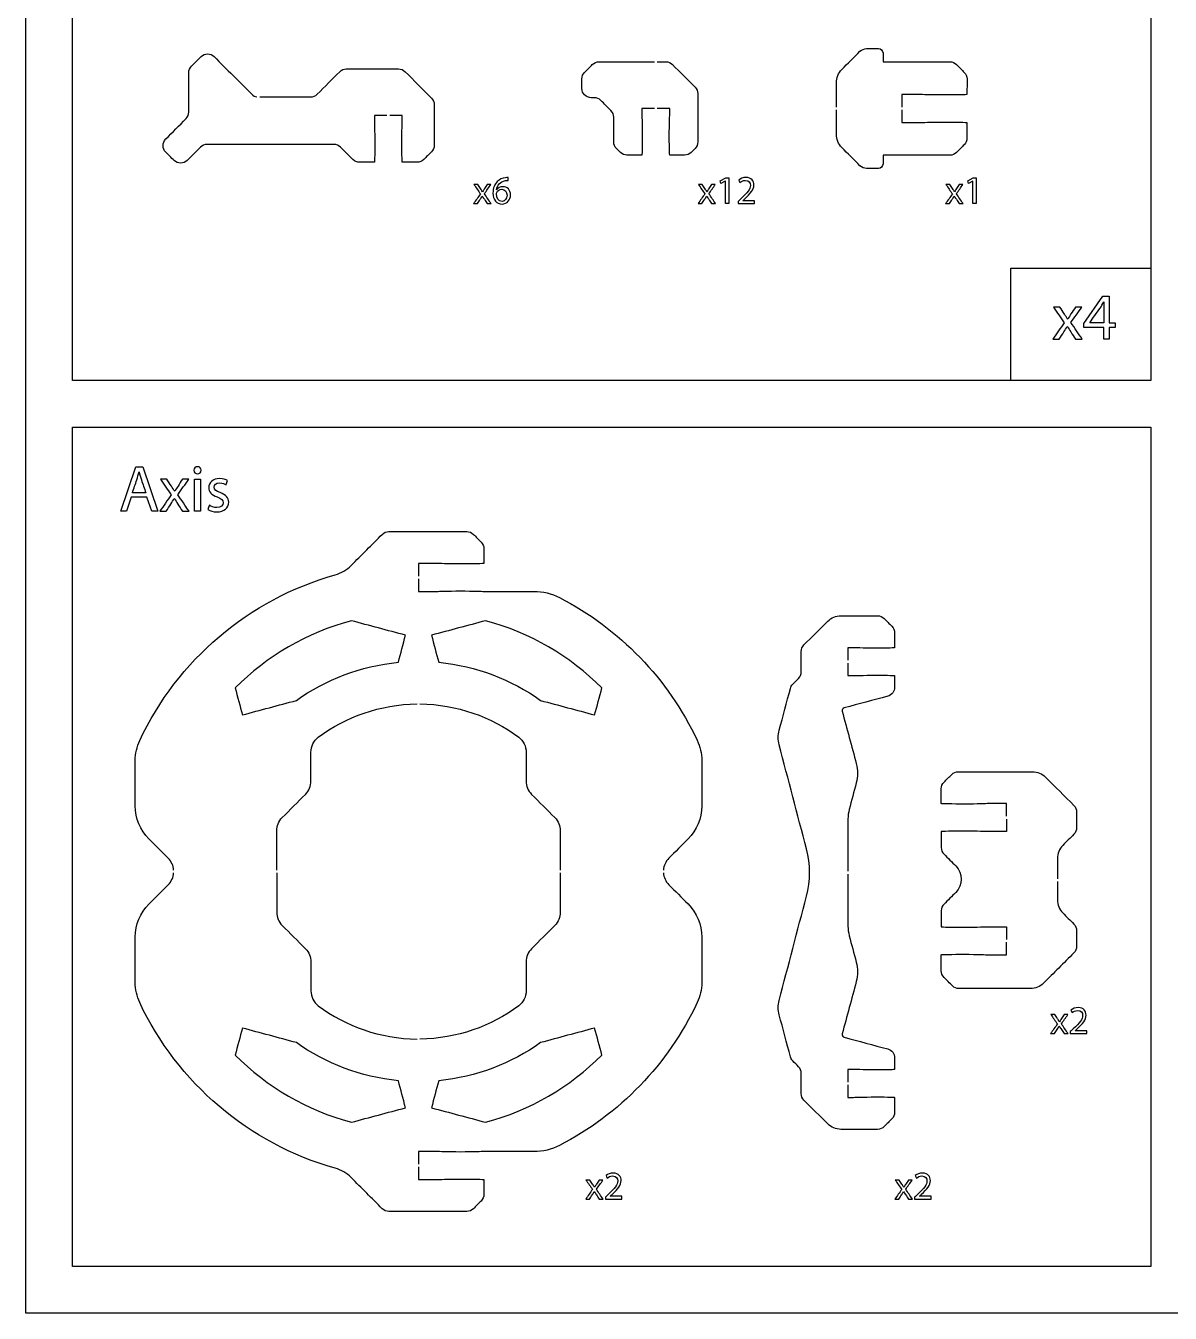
# Model space of a CAD drawing. Extents: x 0 to 395, y 205 to 450.
# Drawn here: x 0 to 122.6, y 205 to 342.9 of the extents above; entities that cross this region are included whole.
import ezdxf

# ---------------------------------------------------------------- set-up
doc = ezdxf.new("R2010")
doc.units = 0
doc.header["$MEASUREMENT"] = 0
doc.layers.add('DEFAULT', color=18, linetype='CONTINUOUS')

msp = doc.modelspace()

# ---------------------------------------------------------------- linework, layer by layer
at = {"layer": 'DEFAULT', "color": 18}
for points in [[(395, 205), (0, 205), (0, 450), (395, 450)], [(120.56, 304.92), (5, 304.92), (5, 445), (120.56, 445)], [(74.97, 326.26), (74.96, 326.26), (74.48, 326), (74.41, 326.29), (75.01, 326.61), (75.33, 326.61), (75.33, 323.86), (74.97, 323.86)], [(101.49, 326.26), (101.48, 326.26), (101.01, 326), (100.93, 326.29), (101.53, 326.61), (101.85, 326.61), (101.85, 323.86), (101.49, 323.86)], [(120.56, 304.92), (105.54, 304.92), (105.54, 316.96), (120.56, 316.96)], [(115.51, 309.35), (115.51, 310.6), (113.38, 310.6), (113.38, 311.01), (115.43, 313.94), (116.1, 313.94), (116.1, 311.09), (116.74, 311.09), (116.74, 310.6), (116.1, 310.6), (116.1, 309.35)], [(120.56, 210), (5, 210), (5, 299.92), (120.56, 299.92)], [(11.31, 292.41), (10.81, 290.91), (10.18, 290.91), (11.79, 295.67), (12.53, 295.67), (14.16, 290.91), (13.5, 290.91), (12.99, 292.41)], [(18.1, 294.33), (18.72, 294.33), (18.72, 290.91), (18.1, 290.91)]]:
    msp.add_lwpolyline(points, close=True, dxfattribs=at)
at = {"layer": 'DEFAULT', "color": 1}
for points, knots in [([(38.7, 333.29), (38.25, 333.29), (37.8, 333.29), (37.36, 333.29), (37.36, 333.12), (37.36, 332.95), (37.36, 332.79), (37.36, 332.66), (37.4, 331.67), (37.4, 330.28), (37.4, 328.9), (37.38, 328.28), (37.36, 328.28), (36.83, 328.28), (36.3, 328.28), (35.77, 328.28), (35.5, 328.28), (35.25, 328.39), (35.06, 328.57), (34.62, 329.02), (34.18, 329.46), (33.73, 329.9), (33.55, 330.09), (33.29, 330.2), (33.02, 330.2), (28.49, 330.2), (23.96, 330.2), (19.42, 330.2), (19.16, 330.2), (18.9, 330.09), (18.72, 329.9), (18.25, 329.43), (17.77, 328.96), (17.3, 328.49), (16.91, 328.1), (16.28, 328.1), (15.89, 328.49), (15.6, 328.78), (15.3, 329.07), (15.01, 329.37), (14.62, 329.76), (14.62, 330.39), (15.01, 330.78), (15.73, 331.51), (16.46, 332.23), (17.18, 332.96), (17.37, 333.14), (17.47, 333.4), (17.47, 333.66), (17.47, 335.07), (17.47, 336.47), (17.47, 337.87), (17.47, 338.14), (17.58, 338.4), (17.77, 338.58), (18.1, 338.92), (18.44, 339.26), (18.78, 339.6), (19.17, 339.99), (19.8, 339.99), (20.2, 339.6), (21.54, 338.26), (22.88, 336.91), (24.22, 335.57), (24.37, 335.42), (24.56, 335.32), (24.77, 335.29)], [0, 0, 0, 0, 3.82, 3.82, 3.82, 5.24, 5.24, 5.24, 6.24, 6.24, 6.24, 7.24, 7.24, 7.24, 11.74, 11.74, 11.74, 12.74, 12.74, 12.74, 18.071585, 18.071585, 18.071585, 19.071585, 19.071585, 19.071585, 57.621585, 57.621585, 57.621585, 58.621585, 58.621585, 58.621585, 64.292582, 64.292582, 64.292582, 65.292582, 65.292582, 65.292582, 68.813973, 68.813973, 68.813973, 69.813973, 69.813973, 69.813973, 78.518461, 78.518461, 78.518461, 79.518461, 79.518461, 79.518461, 91.458461, 91.458461, 91.458461, 92.458461, 92.458461, 92.458461, 96.531396, 96.531396, 96.531396, 97.531396, 97.531396, 97.531396, 113.660503, 113.660503, 113.660503, 114.660503, 114.660503, 114.660503, 114.660503]), ([(86.86, 334.19), (86.86, 335.06), (86.86, 335.94), (86.86, 336.81), (86.86, 337.33), (87.07, 337.84), (87.44, 338.22), (88.09, 338.87), (88.74, 339.52), (89.39, 340.17), (89.58, 340.35), (89.83, 340.46), (90.1, 340.46), (90.52, 340.46), (90.94, 340.46), (91.36, 340.46), (91.63, 340.46), (91.86, 340.24), (91.86, 339.96), (91.86, 339.66), (91.86, 339.35), (91.86, 339.05), (94.25, 339.05), (96.64, 339.05), (99.03, 339.05), (99.3, 339.05), (99.55, 338.94), (99.74, 338.75), (100.01, 338.48), (100.29, 338.2), (100.57, 337.92), (100.75, 337.74), (100.86, 337.48), (100.86, 337.22), (100.86, 336.66), (100.86, 336.1), (100.85, 335.54), (100.85, 335.51), (99.74, 335.5), (98.35, 335.5), (96.97, 335.5), (95.98, 335.54), (95.85, 335.54), (95.19, 335.54), (94.52, 335.54), (93.86, 335.54), (93.86, 335.09), (93.86, 334.64), (93.86, 334.19)], [0, 0, 0, 0, 7.4, 7.4, 7.4, 8.4, 8.4, 8.4, 16.213533, 16.213533, 16.213533, 17.213533, 17.213533, 17.213533, 20.783533, 20.783533, 20.783533, 21.783533, 21.783533, 21.783533, 24.383533, 24.383533, 24.383533, 44.723533, 44.723533, 44.723533, 45.723533, 45.723533, 45.723533, 49.046935, 49.046935, 49.046935, 50.046935, 50.046935, 50.046935, 54.796946, 54.796946, 54.796946, 55.796946, 55.796946, 55.796946, 56.796946, 56.796946, 56.796946, 62.456946, 62.456946, 62.456946, 66.276946, 66.276946, 66.276946, 66.276946]), ([(25.07, 335.28), (26.89, 335.28), (28.71, 335.28), (30.53, 335.28), (30.79, 335.28), (31.04, 335.39), (31.23, 335.58), (32.04, 336.38), (32.84, 337.19), (33.65, 337.99), (33.83, 338.18), (34.09, 338.29), (34.35, 338.29), (36.21, 338.29), (38.08, 338.29), (39.94, 338.29), (40.2, 338.29), (40.46, 338.18), (40.65, 337.99), (41.59, 337.05), (42.53, 336.11), (43.48, 335.16), (43.66, 334.98), (43.77, 334.72), (43.77, 334.45), (43.77, 333.01), (43.77, 331.56), (43.77, 330.11), (43.77, 329.85), (43.66, 329.59), (43.48, 329.41), (43.2, 329.13), (42.92, 328.85), (42.65, 328.58), (42.46, 328.39), (42.2, 328.28), (41.94, 328.28), (41.41, 328.28), (40.88, 328.28), (40.35, 328.28), (40.33, 328.28), (40.3, 328.9), (40.3, 330.28), (40.3, 331.67), (40.35, 332.66), (40.35, 332.79), (40.35, 332.95), (40.35, 333.12), (40.35, 333.29), (39.9, 333.29), (39.45, 333.29), (39, 333.29)], [0, 0, 0, 0, 15.45, 15.45, 15.45, 16.45, 16.45, 16.45, 26.130294, 26.130294, 26.130294, 27.130294, 27.130294, 27.130294, 42.960294, 42.960294, 42.960294, 43.960294, 43.960294, 43.960294, 55.302287, 55.302287, 55.302287, 56.302287, 56.302287, 56.302287, 68.612287, 68.612287, 68.612287, 69.612287, 69.612287, 69.612287, 72.935689, 72.935689, 72.935689, 73.935689, 73.935689, 73.935689, 78.425689, 78.425689, 78.425689, 79.425689, 79.425689, 79.425689, 80.425689, 80.425689, 80.425689, 81.845689, 81.845689, 81.845689, 85.675689, 85.675689, 85.675689, 85.675689]), ([(67.36, 334.05), (66.91, 334.05), (66.46, 334.05), (66.01, 334.05), (66.01, 333.88), (66.01, 333.71), (66.01, 333.55), (66.01, 333.42), (66.06, 332.43), (66.06, 331.05), (66.06, 329.66), (66.03, 329.05), (66.01, 329.05), (65.48, 329.05), (64.95, 329.05), (64.42, 329.05), (64.16, 329.05), (63.9, 329.15), (63.72, 329.34), (63.58, 329.48), (63.44, 329.62), (63.3, 329.75), (63.11, 329.94), (63.01, 330.2), (63.01, 330.46), (63.01, 331.35), (63.01, 332.23), (63.01, 333.11), (63.01, 333.38), (62.9, 333.63), (62.71, 333.82), (62.35, 334.18), (61.99, 334.55), (61.62, 334.91), (61.44, 335.1), (61.18, 335.2), (60.92, 335.2), (60.81, 335.2), (60.7, 335.2), (60.6, 335.2), (60.04, 335.2), (59.59, 335.65), (59.59, 336.2), (59.59, 336.54), (59.59, 336.88), (59.59, 337.22), (59.59, 337.48), (59.7, 337.74), (59.89, 337.92), (60.16, 338.2), (60.44, 338.48), (60.71, 338.75), (60.9, 338.94), (61.16, 339.05), (61.42, 339.05), (63.4, 339.05), (65.38, 339.05), (67.36, 339.05)], [0, 0, 0, 0, 3.83, 3.83, 3.83, 5.25, 5.25, 5.25, 6.25, 6.25, 6.25, 7.25, 7.25, 7.25, 11.74, 11.74, 11.74, 12.74, 12.74, 12.74, 14.408772, 14.408772, 14.408772, 15.408772, 15.408772, 15.408772, 22.918772, 22.918772, 22.918772, 23.918772, 23.918772, 23.918772, 28.288692, 28.288692, 28.288692, 29.288692, 29.288692, 29.288692, 30.198692, 30.198692, 30.198692, 31.198692, 31.198692, 31.198692, 34.078692, 34.078692, 34.078692, 35.078692, 35.078692, 35.078692, 38.39503, 38.39503, 38.39503, 39.39503, 39.39503, 39.39503, 56.22503, 56.22503, 56.22503, 56.22503]), ([(67.66, 339.05), (67.97, 339.05), (68.28, 339.05), (68.59, 339.05), (68.86, 339.05), (69.11, 338.94), (69.3, 338.75), (70.1, 337.95), (70.91, 337.15), (71.72, 336.34), (71.9, 336.15), (72.01, 335.9), (72.01, 335.64), (72.01, 333.91), (72.01, 332.19), (72.01, 330.46), (72.01, 330.2), (71.9, 329.94), (71.72, 329.75), (71.58, 329.62), (71.44, 329.48), (71.3, 329.34), (71.11, 329.15), (70.86, 329.05), (70.59, 329.05), (70.07, 329.05), (69.54, 329.05), (69.01, 329.05), (68.98, 329.05), (68.96, 329.66), (68.96, 331.05), (68.96, 332.43), (69.01, 333.42), (69.01, 333.55), (69.01, 333.71), (69.01, 333.88), (69.01, 334.05), (68.56, 334.05), (68.11, 334.05), (67.66, 334.05)], [0, 0, 0, 0, 2.65, 2.65, 2.65, 3.65, 3.65, 3.65, 13.330294, 13.330294, 13.330294, 14.330294, 14.330294, 14.330294, 28.990294, 28.990294, 28.990294, 29.990294, 29.990294, 29.990294, 31.659066, 31.659066, 31.659066, 32.659066, 32.659066, 32.659066, 37.159066, 37.159066, 37.159066, 38.159066, 38.159066, 38.159066, 39.159066, 39.159066, 39.159066, 40.579066, 40.579066, 40.579066, 44.399066, 44.399066, 44.399066, 44.399066]), ([(93.86, 333.89), (93.86, 333.44), (93.86, 332.99), (93.86, 332.54), (94.52, 332.54), (95.19, 332.54), (95.85, 332.54), (95.98, 332.54), (96.97, 332.59), (98.35, 332.59), (99.74, 332.59), (100.85, 332.57), (100.85, 332.54), (100.85, 331.99), (100.85, 331.43), (100.85, 330.87), (100.85, 330.61), (100.75, 330.35), (100.57, 330.17), (100.29, 329.89), (100.01, 329.62), (99.74, 329.34), (99.55, 329.15), (99.3, 329.04), (99.03, 329.04), (96.64, 329.04), (94.25, 329.04), (91.86, 329.04), (91.86, 328.74), (91.86, 328.44), (91.86, 328.13), (91.86, 327.86), (91.63, 327.63), (91.36, 327.63), (90.94, 327.63), (90.52, 327.63), (90.1, 327.63), (89.83, 327.63), (89.58, 327.74), (89.39, 327.92), (88.74, 328.57), (88.09, 329.22), (87.44, 329.87), (87.07, 330.25), (86.86, 330.76), (86.86, 331.29), (86.86, 332.16), (86.86, 333.03), (86.86, 333.89)], [0, 0, 0, 0, 3.83, 3.83, 3.83, 9.49, 9.49, 9.49, 10.49, 10.49, 10.49, 11.49, 11.49, 11.49, 16.23, 16.23, 16.23, 17.23, 17.23, 17.23, 20.546338, 20.546338, 20.546338, 21.546338, 21.546338, 21.546338, 41.886338, 41.886338, 41.886338, 44.476338, 44.476338, 44.476338, 45.476338, 45.476338, 45.476338, 49.046338, 49.046338, 49.046338, 50.046338, 50.046338, 50.046338, 57.859871, 57.859871, 57.859871, 58.859871, 58.859871, 58.859871, 66.249871, 66.249871, 66.249871, 66.249871]), ([(15.85, 252.47), (15.82, 252.93), (15.62, 253.38), (15.27, 253.73), (14.58, 254.42), (13.89, 255.11), (13.2, 255.8), (12.26, 256.74), (11.73, 258.01), (11.73, 259.34), (11.73, 260.96), (11.73, 262.58), (11.73, 264.21), (11.73, 264.95), (11.9, 265.68), (12.21, 266.35), (16.25, 274.93), (23.88, 281.49), (33.16, 284.09), (33.81, 284.27), (34.4, 284.63), (34.87, 285.1), (35.98, 286.21), (37.09, 287.32), (38.2, 288.43), (38.39, 288.62), (38.64, 288.73), (38.91, 288.73), (41.69, 288.73), (44.48, 288.73), (47.26, 288.73), (47.53, 288.73), (47.78, 288.62), (47.97, 288.43), (48.25, 288.16), (48.52, 287.89), (48.79, 287.61), (48.98, 287.42), (49.09, 287.17), (49.09, 286.9), (49.09, 286.37), (49.09, 285.84), (49.09, 285.31), (49.09, 285.29), (47.97, 285.27), (46.59, 285.27), (45.21, 285.27), (44.21, 285.31), (44.09, 285.31), (43.42, 285.31), (42.75, 285.31), (42.09, 285.31), (42.09, 284.87), (42.09, 284.42), (42.09, 283.97)], [0, 0, 0, 0, 1, 1, 1, 9.301434, 9.301434, 9.301434, 10.301434, 10.301434, 10.301434, 24.111434, 24.111434, 24.111434, 25.111434, 25.111434, 25.111434, 26.111434, 26.111434, 26.111434, 27.111434, 27.111434, 27.111434, 40.46161, 40.46161, 40.46161, 41.46161, 41.46161, 41.46161, 65.14161, 65.14161, 65.14161, 66.14161, 66.14161, 66.14161, 69.436727, 69.436727, 69.436727, 70.436727, 70.436727, 70.436727, 74.936727, 74.936727, 74.936727, 75.936727, 75.936727, 75.936727, 76.936727, 76.936727, 76.936727, 82.606727, 82.606727, 82.606727, 86.426727, 86.426727, 86.426727, 86.426727]), ([(42.09, 283.67), (42.09, 283.22), (42.09, 282.77), (42.09, 282.32), (42.75, 282.32), (43.42, 282.32), (44.09, 282.32), (44.21, 282.32), (45.21, 282.37), (46.59, 282.37), (47.97, 282.37), (48.88, 282.32), (49.09, 282.32), (50.88, 282.32), (52.67, 282.32), (54.46, 282.32), (55.41, 282.32), (56.34, 282.1), (57.18, 281.67), (63.64, 278.34), (68.85, 272.95), (71.95, 266.37), (72.27, 265.7), (72.44, 264.96), (72.44, 264.22), (72.44, 262.59), (72.44, 260.96), (72.44, 259.33), (72.44, 258.01), (71.91, 256.74), (70.97, 255.8), (70.28, 255.11), (69.59, 254.42), (68.91, 253.73), (68.56, 253.38), (68.36, 252.93), (68.33, 252.47)], [0, 0, 0, 0, 3.83, 3.83, 3.83, 9.5, 9.5, 9.5, 10.5, 10.5, 10.5, 11.5, 11.5, 11.5, 26.73, 26.73, 26.73, 27.73, 27.73, 27.73, 28.73, 28.73, 28.73, 29.73, 29.73, 29.73, 43.58, 43.58, 43.58, 44.58, 44.58, 44.58, 52.867291, 52.867291, 52.867291, 53.867291, 53.867291, 53.867291, 53.867291]), ([(34.9, 279.18), (36.83, 278.66), (38.77, 278.14), (40.7, 277.63), (40.44, 276.66), (40.18, 275.69), (39.93, 274.73), (35.88, 274.34), (32.14, 272.88), (29, 270.64), (27.07, 270.12), (25.14, 269.61), (23.21, 269.09), (22.96, 270.06), (22.7, 271.02), (22.44, 271.99), (25.84, 275.38), (30.11, 277.9), (34.9, 279.18)], [0, 0, 0, 0, 17.028285, 17.028285, 17.028285, 25.537598, 25.537598, 25.537598, 26.537598, 26.537598, 26.537598, 43.527245, 43.527245, 43.527245, 52.036557, 52.036557, 52.036557, 53.036557, 53.036557, 53.036557, 53.036557]), ([(60.96, 269.09), (59.03, 269.61), (57.1, 270.12), (55.17, 270.64), (52.04, 272.88), (48.3, 274.34), (44.25, 274.73), (43.99, 275.69), (43.73, 276.66), (43.47, 277.63), (45.41, 278.14), (47.35, 278.66), (49.28, 279.18), (54.06, 277.9), (58.34, 275.38), (61.74, 271.99), (61.48, 271.02), (61.22, 270.06), (60.96, 269.09)], [0, 0, 0, 0, 16.989647, 16.989647, 16.989647, 17.989647, 17.989647, 17.989647, 26.499218, 26.499218, 26.499218, 43.537164, 43.537164, 43.537164, 44.537164, 44.537164, 44.537164, 53.046476, 53.046476, 53.046476, 53.046476]), ([(88.1, 229.47), (88.1, 229.02), (88.1, 228.57), (88.1, 228.12), (88.27, 228.12), (88.43, 228.12), (88.6, 228.12), (88.73, 228.12), (89.72, 228.17), (91.1, 228.17), (92.49, 228.17), (93.1, 228.15), (93.1, 228.12), (93.1, 227.59), (93.1, 227.06), (93.1, 226.53), (93.1, 226.27), (93, 226.01), (92.81, 225.83), (92.53, 225.55), (92.26, 225.27), (91.98, 225), (91.79, 224.81), (91.54, 224.7), (91.28, 224.7), (89.97, 224.7), (88.66, 224.7), (87.35, 224.7), (86.82, 224.7), (86.31, 224.91), (85.93, 225.29), (85.09, 226.13), (84.24, 226.98), (83.39, 227.83), (83.21, 228.01), (83.1, 228.27), (83.1, 228.53), (83.1, 229.25), (83.1, 229.98), (83.1, 230.7), (83.1, 230.97), (83, 231.22), (82.81, 231.41), (82.61, 231.62), (82.4, 231.82), (82.19, 232.03), (82.07, 232.15), (81.98, 232.31), (81.94, 232.48), (81.54, 233.97), (81.14, 235.47), (80.73, 236.97), (80.6, 237.47), (80.6, 238), (80.73, 238.5), (81.71, 242.22), (82.68, 245.95), (83.66, 249.67), (84.1, 251.33), (84.1, 253.08), (83.66, 254.74), (82.68, 258.46), (81.71, 262.18), (80.73, 265.9), (80.6, 266.41), (80.6, 266.94), (80.73, 267.44), (81.14, 268.94), (81.54, 270.44), (81.94, 271.93), (81.98, 272.1), (82.07, 272.26), (82.19, 272.38), (82.4, 272.59), (82.61, 272.8), (82.81, 273), (83, 273.19), (83.1, 273.44), (83.1, 273.71), (83.1, 274.43), (83.1, 275.15), (83.1, 275.88), (83.1, 276.14), (83.21, 276.4), (83.39, 276.59), (84.24, 277.43), (85.09, 278.28), (85.93, 279.12), (86.31, 279.5), (86.82, 279.71), (87.35, 279.71), (88.66, 279.71), (89.97, 279.71), (91.28, 279.71), (91.54, 279.71), (91.79, 279.6), (91.98, 279.42), (92.26, 279.14), (92.53, 278.86), (92.81, 278.59), (93, 278.4), (93.1, 278.14), (93.1, 277.88), (93.1, 277.35), (93.1, 276.82), (93.1, 276.29), (93.1, 276.27), (92.49, 276.24), (91.1, 276.24), (89.72, 276.24), (88.73, 276.29), (88.6, 276.29), (88.43, 276.29), (88.27, 276.29), (88.1, 276.29), (88.1, 275.84), (88.1, 275.39), (88.1, 274.94)], [0, 0, 0, 0, 3.82, 3.82, 3.82, 5.24, 5.24, 5.24, 6.24, 6.24, 6.24, 7.24, 7.24, 7.24, 11.74, 11.74, 11.74, 12.74, 12.74, 12.74, 16.063402, 16.063402, 16.063402, 17.063402, 17.063402, 17.063402, 28.203402, 28.203402, 28.203402, 29.203402, 29.203402, 29.203402, 39.371597, 39.371597, 39.371597, 40.371597, 40.371597, 40.371597, 46.521597, 46.521597, 46.521597, 47.521597, 47.521597, 47.521597, 49.996471, 49.996471, 49.996471, 50.996471, 50.996471, 50.996471, 64.17528, 64.17528, 64.17528, 65.17528, 65.17528, 65.17528, 97.885823, 97.885823, 97.885823, 98.885823, 98.885823, 98.885823, 131.596365, 131.596365, 131.596365, 132.596365, 132.596365, 132.596365, 145.775174, 145.775174, 145.775174, 146.775174, 146.775174, 146.775174, 149.257129, 149.257129, 149.257129, 150.257129, 150.257129, 150.257129, 156.407129, 156.407129, 156.407129, 157.407129, 157.407129, 157.407129, 167.575324, 167.575324, 167.575324, 168.575324, 168.575324, 168.575324, 179.715324, 179.715324, 179.715324, 180.715324, 180.715324, 180.715324, 184.038726, 184.038726, 184.038726, 185.038726, 185.038726, 185.038726, 189.528726, 189.528726, 189.528726, 190.528726, 190.528726, 190.528726, 191.528726, 191.528726, 191.528726, 192.948726, 192.948726, 192.948726, 196.778726, 196.778726, 196.778726, 196.778726]), ([(88.1, 274.64), (88.1, 274.19), (88.1, 273.74), (88.1, 273.3), (88.27, 273.3), (88.43, 273.3), (88.6, 273.3), (88.73, 273.3), (89.72, 273.34), (91.1, 273.34), (92.49, 273.34), (93.1, 273.32), (93.1, 273.3), (93.1, 272.88), (93.1, 272.47), (93.1, 272.06), (93.1, 271.61), (92.8, 271.21), (92.36, 271.09), (90.81, 270.68), (89.26, 270.26), (87.71, 269.85), (87.55, 269.8), (87.45, 269.64), (87.49, 269.48), (87.99, 267.61), (88.5, 265.74), (89, 263.87), (89.18, 263.2), (89.18, 262.48), (89, 261.8), (88.74, 260.86), (88.49, 259.92), (88.24, 258.97), (88.15, 258.63), (88.1, 258.28), (88.1, 257.94), (88.1, 256.08), (88.1, 254.21), (88.1, 252.35)], [0, 0, 0, 0, 3.82, 3.82, 3.82, 5.24, 5.24, 5.24, 6.24, 6.24, 6.24, 7.24, 7.24, 7.24, 10.74, 10.74, 10.74, 11.74, 11.74, 11.74, 25.403854, 25.403854, 25.403854, 26.403854, 26.403854, 26.403854, 42.854984, 42.854984, 42.854984, 43.854984, 43.854984, 43.854984, 52.158171, 52.158171, 52.158171, 53.158171, 53.158171, 53.158171, 68.978171, 68.978171, 68.978171, 68.978171]), ([(26.89, 252.47), (26.89, 253.87), (26.89, 255.27), (26.89, 256.68), (26.89, 257.21), (27.11, 257.71), (27.48, 258.09), (28.31, 258.92), (29.14, 259.75), (29.97, 260.58), (30.35, 260.96), (30.56, 261.47), (30.56, 262), (30.56, 263.03), (30.56, 264.06), (30.56, 265.09), (30.56, 265.72), (30.85, 266.31), (31.35, 266.69), (34.31, 268.9), (37.97, 270.23), (41.94, 270.26)], [0, 0, 0, 0, 11.93, 11.93, 11.93, 12.93, 12.93, 12.93, 22.92849, 22.92849, 22.92849, 23.92849, 23.92849, 23.92849, 32.70849, 32.70849, 32.70849, 33.70849, 33.70849, 33.70849, 34.70849, 34.70849, 34.70849, 34.70849]), ([(42.24, 270.26), (46.21, 270.23), (49.87, 268.9), (52.83, 266.69), (53.33, 266.31), (53.62, 265.72), (53.62, 265.09), (53.62, 264.06), (53.62, 263.03), (53.62, 262), (53.62, 261.47), (53.83, 260.96), (54.2, 260.58), (55.03, 259.75), (55.86, 258.92), (56.7, 258.09), (57.07, 257.71), (57.28, 257.21), (57.28, 256.68), (57.28, 255.27), (57.28, 253.87), (57.28, 252.47)], [0, 0, 0, 0, 1, 1, 1, 2, 2, 2, 10.78, 10.78, 10.78, 11.78, 11.78, 11.78, 21.77849, 21.77849, 21.77849, 22.77849, 22.77849, 22.77849, 34.70849, 34.70849, 34.70849, 34.70849]), ([(105.1, 258.24), (105.1, 258.69), (105.1, 259.14), (105.1, 259.59), (104.44, 259.59), (103.77, 259.59), (103.1, 259.59), (102.97, 259.59), (101.98, 259.54), (100.6, 259.54), (99.26, 259.54), (98.17, 259.57), (98.1, 259.59), (98.1, 260.12), (98.1, 260.65), (98.1, 261.18), (98.1, 261.45), (98.21, 261.7), (98.4, 261.89), (98.67, 262.16), (98.95, 262.44), (99.22, 262.72), (99.41, 262.9), (99.67, 263.01), (99.93, 263.01), (102.57, 263.01), (105.22, 263.01), (107.86, 263.01), (108.39, 263.01), (108.9, 262.8), (109.28, 262.42), (110.29, 261.41), (111.3, 260.4), (112.31, 259.39), (112.5, 259.2), (112.6, 258.95), (112.6, 258.68), (112.6, 258.12), (112.6, 257.57), (112.6, 257.01), (112.6, 256.74), (112.5, 256.49), (112.31, 256.3), (111.91, 255.91), (111.52, 255.51), (111.12, 255.12), (110.75, 254.74), (110.54, 254.23), (110.54, 253.7), (110.54, 252.98), (110.54, 252.26), (110.54, 251.54)], [0, 0, 0, 0, 3.83, 3.83, 3.83, 9.5, 9.5, 9.5, 10.5, 10.5, 10.5, 11.5, 11.5, 11.5, 16, 16, 16, 17, 17, 17, 20.316338, 20.316338, 20.316338, 21.316338, 21.316338, 21.316338, 43.796338, 43.796338, 43.796338, 44.796338, 44.796338, 44.796338, 56.951506, 56.951506, 56.951506, 57.951506, 57.951506, 57.951506, 62.701506, 62.701506, 62.701506, 63.701506, 63.701506, 63.701506, 68.446198, 68.446198, 68.446198, 69.446198, 69.446198, 69.446198, 75.576198, 75.576198, 75.576198, 75.576198]), ([(105.1, 257.94), (105.1, 257.49), (105.1, 257.04), (105.1, 256.59), (104.44, 256.59), (103.77, 256.59), (103.1, 256.59), (102.97, 256.59), (101.98, 256.64), (100.6, 256.64), (99.26, 256.64), (98.17, 256.62), (98.1, 256.59), (98.1, 256.02), (98.1, 255.45), (98.1, 254.88), (98.1, 254.62), (98.21, 254.37), (98.4, 254.18), (98.82, 253.76), (99.24, 253.33), (99.66, 252.91), (100.44, 252.13), (100.44, 250.86), (99.66, 250.08), (99.24, 249.66), (98.82, 249.24), (98.4, 248.82), (98.21, 248.63), (98.1, 248.38), (98.1, 248.11), (98.1, 247.54), (98.1, 246.97), (98.1, 246.4), (98.17, 246.37), (99.26, 246.35), (100.6, 246.35), (101.98, 246.35), (102.97, 246.4), (103.1, 246.4), (103.77, 246.4), (104.44, 246.4), (105.1, 246.4), (105.1, 245.95), (105.1, 245.5), (105.1, 245.05)], [0, 0, 0, 0, 3.82, 3.82, 3.82, 9.49, 9.49, 9.49, 10.49, 10.49, 10.49, 11.49, 11.49, 11.49, 16.34, 16.34, 16.34, 17.34, 17.34, 17.34, 22.417027, 22.417027, 22.417027, 23.417027, 23.417027, 23.417027, 28.494053, 28.494053, 28.494053, 29.494053, 29.494053, 29.494053, 34.354053, 34.354053, 34.354053, 35.354053, 35.354053, 35.354053, 36.354053, 36.354053, 36.354053, 42.024053, 42.024053, 42.024053, 45.854053, 45.854053, 45.854053, 45.854053]), ([(42.09, 220.67), (42.09, 220.22), (42.09, 219.77), (42.09, 219.32), (42.75, 219.32), (43.42, 219.32), (44.09, 219.32), (44.21, 219.32), (45.21, 219.37), (46.59, 219.37), (47.97, 219.37), (49.09, 219.34), (49.09, 219.32), (49.09, 218.79), (49.09, 218.26), (49.09, 217.73), (49.09, 217.47), (48.98, 217.21), (48.79, 217.02), (48.52, 216.75), (48.24, 216.47), (47.97, 216.2), (47.78, 216.01), (47.53, 215.91), (47.26, 215.91), (44.48, 215.91), (41.69, 215.91), (38.91, 215.91), (38.64, 215.91), (38.39, 216.01), (38.2, 216.2), (37.09, 217.31), (35.98, 218.42), (34.87, 219.53), (34.4, 220.01), (33.81, 220.36), (33.16, 220.54), (23.88, 223.14), (16.25, 229.7), (12.21, 238.28), (11.9, 238.95), (11.73, 239.69), (11.73, 240.43), (11.73, 242.05), (11.73, 243.67), (11.73, 245.3), (11.73, 246.62), (12.26, 247.9), (13.2, 248.83), (13.89, 249.52), (14.58, 250.21), (15.27, 250.9), (15.62, 251.26), (15.82, 251.71), (15.85, 252.17)], [0, 0, 0, 0, 3.83, 3.83, 3.83, 9.5, 9.5, 9.5, 10.5, 10.5, 10.5, 11.5, 11.5, 11.5, 15.99, 15.99, 15.99, 16.99, 16.99, 16.99, 20.29926, 20.29926, 20.29926, 21.29926, 21.29926, 21.29926, 44.97926, 44.97926, 44.97926, 45.97926, 45.97926, 45.97926, 59.329436, 59.329436, 59.329436, 60.329436, 60.329436, 60.329436, 61.329436, 61.329436, 61.329436, 62.329436, 62.329436, 62.329436, 76.129436, 76.129436, 76.129436, 77.129436, 77.129436, 77.129436, 85.430869, 85.430869, 85.430869, 86.430869, 86.430869, 86.430869, 86.430869]), ([(26.89, 252.17), (26.89, 250.76), (26.89, 249.36), (26.89, 247.96), (26.89, 247.43), (27.11, 246.92), (27.48, 246.54), (28.31, 245.71), (29.14, 244.88), (29.97, 244.05), (30.35, 243.68), (30.56, 243.17), (30.56, 242.64), (30.56, 241.61), (30.56, 240.57), (30.56, 239.54), (30.56, 238.91), (30.85, 238.32), (31.35, 237.94), (34.31, 235.73), (37.97, 234.41), (41.94, 234.37)], [0, 0, 0, 0, 11.93, 11.93, 11.93, 12.93, 12.93, 12.93, 22.92849, 22.92849, 22.92849, 23.92849, 23.92849, 23.92849, 32.70849, 32.70849, 32.70849, 33.70849, 33.70849, 33.70849, 34.70849, 34.70849, 34.70849, 34.70849]), ([(68.33, 252.17), (68.36, 251.71), (68.56, 251.26), (68.91, 250.9), (69.59, 250.22), (70.28, 249.53), (70.97, 248.84), (71.91, 247.9), (72.44, 246.63), (72.44, 245.3), (72.44, 243.67), (72.44, 242.04), (72.44, 240.42), (72.44, 239.67), (72.27, 238.94), (71.95, 238.27), (68.85, 231.68), (63.64, 226.29), (57.18, 222.97), (56.34, 222.53), (55.41, 222.32), (54.46, 222.32), (52.67, 222.32), (50.88, 222.32), (49.09, 222.32), (48.88, 222.32), (47.97, 222.27), (46.59, 222.27), (45.21, 222.27), (44.21, 222.32), (44.09, 222.32), (43.42, 222.32), (42.75, 222.32), (42.09, 222.32), (42.09, 221.87), (42.09, 221.42), (42.09, 220.97)], [0, 0, 0, 0, 1, 1, 1, 9.287291, 9.287291, 9.287291, 10.287291, 10.287291, 10.287291, 24.127291, 24.127291, 24.127291, 25.127291, 25.127291, 25.127291, 26.127291, 26.127291, 26.127291, 27.127291, 27.127291, 27.127291, 42.357291, 42.357291, 42.357291, 43.357291, 43.357291, 43.357291, 44.357291, 44.357291, 44.357291, 50.027291, 50.027291, 50.027291, 53.847291, 53.847291, 53.847291, 53.847291]), ([(57.28, 252.17), (57.28, 250.76), (57.28, 249.36), (57.28, 247.96), (57.28, 247.43), (57.07, 246.92), (56.7, 246.54), (55.86, 245.71), (55.03, 244.88), (54.2, 244.05), (53.83, 243.68), (53.62, 243.17), (53.62, 242.64), (53.62, 241.61), (53.62, 240.57), (53.62, 239.54), (53.62, 238.91), (53.33, 238.32), (52.83, 237.94), (49.87, 235.73), (46.21, 234.41), (42.24, 234.37)], [0, 0, 0, 0, 11.93, 11.93, 11.93, 12.93, 12.93, 12.93, 22.92849, 22.92849, 22.92849, 23.92849, 23.92849, 23.92849, 32.70849, 32.70849, 32.70849, 33.70849, 33.70849, 33.70849, 34.70849, 34.70849, 34.70849, 34.70849]), ([(88.1, 252.05), (88.1, 250.19), (88.1, 248.33), (88.1, 246.47), (88.1, 246.12), (88.15, 245.78), (88.24, 245.44), (88.49, 244.49), (88.74, 243.55), (89, 242.61), (89.18, 241.93), (89.18, 241.21), (89, 240.54), (88.5, 238.67), (87.99, 236.8), (87.49, 234.93), (87.45, 234.77), (87.55, 234.61), (87.71, 234.56), (89.26, 234.15), (90.81, 233.73), (92.36, 233.31), (92.8, 233.2), (93.1, 232.8), (93.1, 232.35), (93.1, 231.94), (93.1, 231.53), (93.1, 231.12), (93.1, 231.09), (92.49, 231.07), (91.1, 231.07), (89.72, 231.07), (88.73, 231.12), (88.6, 231.12), (88.43, 231.12), (88.27, 231.12), (88.1, 231.12), (88.1, 230.67), (88.1, 230.22), (88.1, 229.77)], [0, 0, 0, 0, 15.82, 15.82, 15.82, 16.82, 16.82, 16.82, 25.123186, 25.123186, 25.123186, 26.123186, 26.123186, 26.123186, 42.574317, 42.574317, 42.574317, 43.574317, 43.574317, 43.574317, 57.240757, 57.240757, 57.240757, 58.240757, 58.240757, 58.240757, 61.730757, 61.730757, 61.730757, 62.730757, 62.730757, 62.730757, 63.730757, 63.730757, 63.730757, 65.150757, 65.150757, 65.150757, 68.980757, 68.980757, 68.980757, 68.980757]), ([(110.54, 251.24), (110.54, 250.59), (110.54, 249.94), (110.54, 249.29), (110.54, 248.76), (110.75, 248.25), (111.12, 247.88), (111.52, 247.48), (111.91, 247.09), (112.31, 246.69), (112.5, 246.51), (112.6, 246.25), (112.6, 245.99), (112.6, 245.43), (112.6, 244.87), (112.6, 244.31), (112.6, 244.04), (112.5, 243.79), (112.31, 243.6), (111.23, 242.52), (110.14, 241.44), (109.06, 240.36), (108.69, 239.98), (108.18, 239.77), (107.65, 239.77), (105.11, 239.77), (102.56, 239.77), (100.02, 239.77), (99.75, 239.77), (99.5, 239.88), (99.31, 240.06), (99, 240.37), (98.7, 240.68), (98.4, 240.98), (98.21, 241.17), (98.1, 241.42), (98.1, 241.69), (98.1, 242.26), (98.1, 242.83), (98.1, 243.4), (98.17, 243.43), (99.26, 243.45), (100.6, 243.45), (101.98, 243.45), (102.97, 243.4), (103.1, 243.4), (103.77, 243.4), (104.44, 243.4), (105.1, 243.4), (105.1, 243.85), (105.1, 244.3), (105.1, 244.75)], [0, 0, 0, 0, 5.52, 5.52, 5.52, 6.52, 6.52, 6.52, 11.264692, 11.264692, 11.264692, 12.264692, 12.264692, 12.264692, 17.024692, 17.024692, 17.024692, 18.024692, 18.024692, 18.024692, 31.028387, 31.028387, 31.028387, 32.028387, 32.028387, 32.028387, 53.658387, 53.658387, 53.658387, 54.658387, 54.658387, 54.658387, 58.328278, 58.328278, 58.328278, 59.328278, 59.328278, 59.328278, 64.178278, 64.178278, 64.178278, 65.178278, 65.178278, 65.178278, 66.178278, 66.178278, 66.178278, 71.848278, 71.848278, 71.848278, 75.668278, 75.668278, 75.668278, 75.668278]), ([(34.9, 225.46), (30.11, 226.73), (25.84, 229.25), (22.44, 232.65), (22.7, 233.61), (22.96, 234.58), (23.21, 235.55), (25.14, 235.03), (27.07, 234.51), (29, 233.99), (32.14, 231.75), (35.88, 230.29), (39.93, 229.91), (40.18, 228.94), (40.44, 227.98), (40.7, 227.01), (38.77, 226.49), (36.83, 225.97), (34.9, 225.46)], [17.028285, 17.028285, 17.028285, 17.028285, 18.028285, 18.028285, 18.028285, 26.537598, 26.537598, 26.537598, 43.527245, 43.527245, 43.527245, 44.527245, 44.527245, 44.527245, 53.036557, 53.036557, 53.036557, 70.064843, 70.064843, 70.064843, 70.064843]), ([(49.28, 225.46), (47.35, 225.97), (45.41, 226.49), (43.47, 227.01), (43.73, 227.98), (43.99, 228.94), (44.25, 229.91), (48.3, 230.29), (52.04, 231.75), (55.17, 233.99), (57.1, 234.51), (59.03, 235.03), (60.96, 235.55), (61.22, 234.58), (61.48, 233.61), (61.74, 232.65), (58.34, 229.25), (54.06, 226.73), (49.28, 225.46)], [0, 0, 0, 0, 17.037946, 17.037946, 17.037946, 25.547517, 25.547517, 25.547517, 26.547517, 26.547517, 26.547517, 43.537164, 43.537164, 43.537164, 52.046476, 52.046476, 52.046476, 53.046476, 53.046476, 53.046476, 53.046476])]:
    msp.add_open_spline(points, degree=3, knots=knots, dxfattribs=at)
at = {"layer": 'DEFAULT', "color": 18}
for points, knots in [([(48.44, 325.91), (48.54, 325.76), (48.64, 325.61), (48.73, 325.47), (48.81, 325.35), (48.87, 325.25), (48.94, 325.13), (48.94, 325.13), (48.95, 325.13), (48.95, 325.13), (49.02, 325.25), (49.09, 325.36), (49.16, 325.47), (49.25, 325.62), (49.35, 325.76), (49.44, 325.91), (49.58, 325.91), (49.71, 325.91), (49.84, 325.91), (49.61, 325.58), (49.38, 325.25), (49.15, 324.92), (49.39, 324.56), (49.63, 324.21), (49.87, 323.86), (49.73, 323.86), (49.58, 323.86), (49.44, 323.86), (49.34, 324.01), (49.24, 324.17), (49.14, 324.32), (49.06, 324.44), (48.99, 324.55), (48.91, 324.67), (48.85, 324.55), (48.77, 324.44), (48.7, 324.32), (48.6, 324.17), (48.5, 324.01), (48.4, 323.86), (48.27, 323.86), (48.13, 323.86), (47.99, 323.86), (48.23, 324.21), (48.48, 324.55), (48.72, 324.9), (48.49, 325.24), (48.26, 325.57), (48.03, 325.91), (48.16, 325.91), (48.3, 325.91), (48.44, 325.91)], [1.176, 1.176, 1.176, 1.176, 2.672308, 2.672308, 2.672308, 3.672308, 3.672308, 3.672308, 3.708308, 3.708308, 3.708308, 4.708308, 4.708308, 4.708308, 6.188538, 6.188538, 6.188538, 7.326538, 7.326538, 7.326538, 10.760447, 10.760447, 10.760447, 14.386123, 14.386123, 14.386123, 15.585123, 15.585123, 15.585123, 17.146138, 17.146138, 17.146138, 18.169138, 18.169138, 18.169138, 19.169138, 19.169138, 19.169138, 20.722556, 20.722556, 20.722556, 21.886556, 21.886556, 21.886556, 25.496184, 25.496184, 25.496184, 28.953882, 28.953882, 28.953882, 30.129882, 30.129882, 30.129882, 30.129882]), ([(51.68, 326.35), (51.6, 326.35), (51.5, 326.35), (51.4, 326.33), (50.82, 326.23), (50.51, 325.8), (50.44, 325.35), (50.45, 325.35), (50.45, 325.35), (50.46, 325.35), (50.59, 325.53), (50.82, 325.67), (51.12, 325.67), (51.61, 325.67), (51.95, 325.32), (51.95, 324.78), (51.95, 324.28), (51.61, 323.81), (51.04, 323.81), (50.45, 323.81), (50.06, 324.27), (50.06, 324.98), (50.06, 325.53), (50.26, 325.95), (50.53, 326.22), (50.76, 326.45), (51.06, 326.59), (51.41, 326.63), (51.52, 326.65), (51.61, 326.65), (51.68, 326.65), (51.68, 326.55), (51.68, 326.45), (51.68, 326.35)], [0.864, 0.864, 0.864, 0.864, 1.864, 1.864, 1.864, 2.864, 2.864, 2.864, 2.9, 2.9, 2.9, 3.9, 3.9, 3.9, 4.9, 4.9, 4.9, 5.9, 5.9, 5.9, 6.9, 6.9, 6.9, 7.9, 7.9, 7.9, 8.9, 8.9, 8.9, 9.9, 9.9, 9.9, 10.764, 10.764, 10.764, 10.764]), ([(72.49, 325.91), (72.59, 325.76), (72.68, 325.61), (72.78, 325.47), (72.86, 325.35), (72.92, 325.25), (72.99, 325.13), (72.99, 325.13), (73, 325.13), (73, 325.13), (73.07, 325.25), (73.14, 325.36), (73.21, 325.47), (73.3, 325.62), (73.4, 325.76), (73.49, 325.91), (73.63, 325.91), (73.76, 325.91), (73.89, 325.91), (73.66, 325.58), (73.43, 325.25), (73.2, 324.92), (73.44, 324.56), (73.68, 324.21), (73.92, 323.86), (73.78, 323.86), (73.63, 323.86), (73.49, 323.86), (73.39, 324.01), (73.29, 324.17), (73.19, 324.32), (73.11, 324.44), (73.04, 324.55), (72.96, 324.67), (72.9, 324.55), (72.82, 324.44), (72.75, 324.32), (72.65, 324.17), (72.55, 324.01), (72.45, 323.86), (72.32, 323.86), (72.18, 323.86), (72.04, 323.86), (72.28, 324.21), (72.53, 324.55), (72.77, 324.9), (72.54, 325.24), (72.31, 325.57), (72.08, 325.91), (72.21, 325.91), (72.35, 325.91), (72.49, 325.91)], [0, 0, 0, 0, 1.496308, 1.496308, 1.496308, 2.496308, 2.496308, 2.496308, 2.532308, 2.532308, 2.532308, 3.532308, 3.532308, 3.532308, 5.012538, 5.012538, 5.012538, 6.150538, 6.150538, 6.150538, 9.584447, 9.584447, 9.584447, 13.210123, 13.210123, 13.210123, 14.409123, 14.409123, 14.409123, 15.970138, 15.970138, 15.970138, 16.993138, 16.993138, 16.993138, 17.993138, 17.993138, 17.993138, 19.546556, 19.546556, 19.546556, 20.710556, 20.710556, 20.710556, 24.320184, 24.320184, 24.320184, 27.777882, 27.777882, 27.777882, 28.953882, 28.953882, 28.953882, 28.953882]), ([(76.33, 323.86), (76.33, 323.93), (76.33, 324.01), (76.33, 324.09), (76.43, 324.18), (76.52, 324.28), (76.62, 324.37), (77.32, 325.04), (77.64, 325.39), (77.65, 325.81), (77.65, 326.09), (77.51, 326.35), (77.1, 326.35), (76.85, 326.35), (76.64, 326.22), (76.52, 326.11), (76.48, 326.2), (76.44, 326.29), (76.4, 326.38), (76.59, 326.54), (76.86, 326.66), (77.18, 326.66), (77.77, 326.66), (78.02, 326.25), (78.02, 325.86), (78.02, 325.35), (77.65, 324.94), (77.07, 324.38), (77, 324.31), (76.92, 324.24), (76.85, 324.17), (77.26, 324.17), (77.67, 324.17), (78.09, 324.17), (78.09, 324.06), (78.09, 323.96), (78.09, 323.86), (77.5, 323.86), (76.92, 323.86), (76.33, 323.86)], [4.977, 4.977, 4.977, 4.977, 5.624, 5.624, 5.624, 6.777406, 6.777406, 6.777406, 7.777406, 7.777406, 7.777406, 8.777406, 8.777406, 8.777406, 9.777406, 9.777406, 9.777406, 10.592847, 10.592847, 10.592847, 11.592847, 11.592847, 11.592847, 12.592847, 12.592847, 12.592847, 13.592847, 13.592847, 13.592847, 14.465733, 14.465733, 14.465733, 17.967733, 17.967733, 17.967733, 18.843733, 18.843733, 18.843733, 23.820733, 23.820733, 23.820733, 23.820733]), ([(99.02, 325.91), (99.11, 325.76), (99.21, 325.61), (99.31, 325.47), (99.38, 325.35), (99.45, 325.25), (99.52, 325.13), (99.52, 325.13), (99.52, 325.13), (99.53, 325.13), (99.6, 325.25), (99.66, 325.36), (99.73, 325.47), (99.83, 325.62), (99.92, 325.76), (100.02, 325.91), (100.15, 325.91), (100.29, 325.91), (100.42, 325.91), (100.19, 325.58), (99.96, 325.25), (99.72, 324.92), (99.96, 324.56), (100.2, 324.21), (100.44, 323.86), (100.3, 323.86), (100.16, 323.86), (100.02, 323.86), (99.92, 324.01), (99.82, 324.17), (99.72, 324.32), (99.64, 324.44), (99.57, 324.55), (99.49, 324.67), (99.42, 324.55), (99.35, 324.44), (99.27, 324.32), (99.18, 324.17), (99.08, 324.01), (98.98, 323.86), (98.84, 323.86), (98.7, 323.86), (98.57, 323.86), (98.81, 324.21), (99.05, 324.55), (99.3, 324.9), (99.06, 325.24), (98.83, 325.57), (98.6, 325.91), (98.74, 325.91), (98.88, 325.91), (99.02, 325.91)], [0, 0, 0, 0, 1.496308, 1.496308, 1.496308, 2.496308, 2.496308, 2.496308, 2.532308, 2.532308, 2.532308, 3.532308, 3.532308, 3.532308, 5.012538, 5.012538, 5.012538, 6.150538, 6.150538, 6.150538, 9.584447, 9.584447, 9.584447, 13.210123, 13.210123, 13.210123, 14.409123, 14.409123, 14.409123, 15.970138, 15.970138, 15.970138, 16.993138, 16.993138, 16.993138, 17.993138, 17.993138, 17.993138, 19.546556, 19.546556, 19.546556, 20.710556, 20.710556, 20.710556, 24.320184, 24.320184, 24.320184, 27.777882, 27.777882, 27.777882, 28.953882, 28.953882, 28.953882, 28.953882]), ([(51.57, 324.76), (51.57, 325.15), (51.35, 325.39), (51.01, 325.39), (50.78, 325.39), (50.57, 325.25), (50.47, 325.05), (50.45, 325.01), (50.43, 324.95), (50.43, 324.89), (50.44, 324.43), (50.65, 324.1), (51.04, 324.1), (51.36, 324.1), (51.57, 324.37), (51.57, 324.76)], [1, 1, 1, 1, 2, 2, 2, 3, 3, 3, 4, 4, 4, 5, 5, 5, 6, 6, 6, 6]), ([(115.51, 311.09), (115.51, 311.6), (115.51, 312.11), (115.51, 312.62), (115.51, 312.86), (115.52, 313.1), (115.53, 313.34), (115.52, 313.34), (115.52, 313.34), (115.51, 313.34), (115.37, 313.07), (115.26, 312.87), (115.13, 312.66), (114.75, 312.14), (114.38, 311.62), (114.01, 311.1), (114.01, 311.1), (114.01, 311.09), (114.01, 311.09), (114.51, 311.09), (115.01, 311.09), (115.51, 311.09)], [4.262, 4.262, 4.262, 4.262, 8.603, 8.603, 8.603, 9.603, 9.603, 9.603, 9.663, 9.663, 9.663, 10.663, 10.663, 10.663, 16.109467, 16.109467, 16.109467, 16.149467, 16.149467, 16.149467, 20.411467, 20.411467, 20.411467, 20.411467]), ([(110.81, 312.77), (110.97, 312.52), (111.14, 312.28), (111.3, 312.03), (111.42, 311.84), (111.53, 311.67), (111.64, 311.48), (111.65, 311.48), (111.66, 311.48), (111.66, 311.48), (111.78, 311.68), (111.89, 311.86), (112, 312.04), (112.16, 312.28), (112.32, 312.53), (112.48, 312.77), (112.71, 312.77), (112.93, 312.77), (113.15, 312.77), (112.77, 312.22), (112.38, 311.67), (111.99, 311.12), (112.39, 310.53), (112.79, 309.94), (113.19, 309.35), (112.95, 309.35), (112.72, 309.35), (112.48, 309.35), (112.32, 309.61), (112.15, 309.86), (111.98, 310.12), (111.85, 310.32), (111.73, 310.51), (111.61, 310.71), (111.61, 310.71), (111.61, 310.71), (111.6, 310.71), (111.49, 310.51), (111.37, 310.33), (111.24, 310.12), (111.08, 309.86), (110.91, 309.61), (110.75, 309.35), (110.52, 309.35), (110.29, 309.35), (110.06, 309.35), (110.47, 309.93), (110.87, 310.51), (111.28, 311.1), (110.89, 311.65), (110.5, 312.21), (110.12, 312.77), (110.35, 312.77), (110.58, 312.77), (110.81, 312.77)], [0, 0, 0, 0, 2.49671, 2.49671, 2.49671, 3.49671, 3.49671, 3.49671, 3.55771, 3.55771, 3.55771, 4.55771, 4.55771, 4.55771, 7.026151, 7.026151, 7.026151, 8.927151, 8.927151, 8.927151, 14.655009, 14.655009, 14.655009, 20.702323, 20.702323, 20.702323, 22.702323, 22.702323, 22.702323, 25.304853, 25.304853, 25.304853, 26.304853, 26.304853, 26.304853, 26.344853, 26.344853, 26.344853, 27.344853, 27.344853, 27.344853, 29.937064, 29.937064, 29.937064, 31.877064, 31.877064, 31.877064, 37.89844, 37.89844, 37.89844, 43.66264, 43.66264, 43.66264, 45.62264, 45.62264, 45.62264, 45.62264]), ([(12.86, 292.89), (12.71, 293.35), (12.55, 293.8), (12.4, 294.26), (12.29, 294.57), (12.22, 294.85), (12.15, 295.13), (12.15, 295.13), (12.14, 295.13), (12.14, 295.13), (12.07, 294.85), (11.99, 294.56), (11.9, 294.27), (11.74, 293.81), (11.59, 293.35), (11.43, 292.89), (11.91, 292.89), (12.39, 292.89), (12.86, 292.89)], [0, 0, 0, 0, 4.099337, 4.099337, 4.099337, 5.099337, 5.099337, 5.099337, 5.138337, 5.138337, 5.138337, 6.138337, 6.138337, 6.138337, 10.255987, 10.255987, 10.255987, 14.316987, 14.316987, 14.316987, 14.316987]), ([(18.79, 295.29), (18.8, 295.08), (18.64, 294.91), (18.4, 294.91), (18.18, 294.91), (18.02, 295.08), (18.02, 295.29), (18.02, 295.51), (18.18, 295.68), (18.41, 295.68), (18.64, 295.68), (18.79, 295.51), (18.79, 295.29)], [1, 1, 1, 1, 2, 2, 2, 3, 3, 3, 4, 4, 4, 5, 5, 5, 5]), ([(15.12, 294.33), (15.28, 294.09), (15.45, 293.84), (15.61, 293.6), (15.74, 293.41), (15.84, 293.23), (15.96, 293.04), (15.96, 293.04), (15.97, 293.04), (15.98, 293.04), (16.09, 293.24), (16.2, 293.42), (16.32, 293.6), (16.48, 293.85), (16.63, 294.09), (16.79, 294.33), (17.02, 294.33), (17.24, 294.33), (17.47, 294.33), (17.08, 293.78), (16.69, 293.23), (16.3, 292.68), (16.7, 292.09), (17.1, 291.5), (17.5, 290.91), (17.27, 290.91), (17.03, 290.91), (16.79, 290.91), (16.63, 291.17), (16.46, 291.43), (16.29, 291.68), (16.16, 291.88), (16.05, 292.07), (15.93, 292.28), (15.92, 292.28), (15.92, 292.28), (15.91, 292.28), (15.8, 292.07), (15.68, 291.89), (15.55, 291.68), (15.39, 291.43), (15.22, 291.17), (15.06, 290.91), (14.83, 290.91), (14.6, 290.91), (14.37, 290.91), (14.78, 291.5), (15.18, 292.08), (15.59, 292.66), (15.2, 293.22), (14.82, 293.77), (14.43, 294.33), (14.66, 294.33), (14.89, 294.33), (15.12, 294.33)], [0, 0, 0, 0, 2.496157, 2.496157, 2.496157, 3.496157, 3.496157, 3.496157, 3.556157, 3.556157, 3.556157, 4.556157, 4.556157, 4.556157, 7.025432, 7.025432, 7.025432, 8.926432, 8.926432, 8.926432, 14.655108, 14.655108, 14.655108, 20.702157, 20.702157, 20.702157, 22.703157, 22.703157, 22.703157, 25.304849, 25.304849, 25.304849, 26.304849, 26.304849, 26.304849, 26.344849, 26.344849, 26.344849, 27.344849, 27.344849, 27.344849, 29.936219, 29.936219, 29.936219, 31.876219, 31.876219, 31.876219, 37.897595, 37.897595, 37.897595, 43.661795, 43.661795, 43.661795, 45.621795, 45.621795, 45.621795, 45.621795]), ([(19.67, 291.55), (19.85, 291.43), (20.17, 291.3), (20.48, 291.3), (20.94, 291.3), (21.15, 291.53), (21.15, 291.81), (21.15, 292.11), (20.97, 292.27), (20.51, 292.44), (19.9, 292.66), (19.61, 293), (19.61, 293.41), (19.61, 293.96), (20.05, 294.41), (20.79, 294.41), (21.13, 294.41), (21.44, 294.31), (21.63, 294.2), (21.58, 294.05), (21.52, 293.9), (21.47, 293.75), (21.34, 293.83), (21.09, 293.94), (20.77, 293.94), (20.41, 293.94), (20.2, 293.73), (20.2, 293.48), (20.2, 293.19), (20.41, 293.07), (20.85, 292.9), (21.44, 292.67), (21.75, 292.38), (21.75, 291.87), (21.75, 291.27), (21.28, 290.84), (20.47, 290.84), (20.1, 290.84), (19.75, 290.94), (19.51, 291.08), (19.56, 291.23), (19.61, 291.39), (19.67, 291.55)], [1.41229, 1.41229, 1.41229, 1.41229, 2.41229, 2.41229, 2.41229, 3.41229, 3.41229, 3.41229, 4.41229, 4.41229, 4.41229, 5.41229, 5.41229, 5.41229, 6.41229, 6.41229, 6.41229, 7.41229, 7.41229, 7.41229, 8.764859, 8.764859, 8.764859, 9.764859, 9.764859, 9.764859, 10.764859, 10.764859, 10.764859, 11.764859, 11.764859, 11.764859, 12.764859, 12.764859, 12.764859, 13.764859, 13.764859, 13.764859, 14.764859, 14.764859, 14.764859, 16.177149, 16.177149, 16.177149, 16.177149]), ([(111.93, 234.95), (111.93, 235.02), (111.93, 235.1), (111.93, 235.17), (112.03, 235.27), (112.13, 235.36), (112.23, 235.46), (112.93, 236.13), (113.25, 236.48), (113.25, 236.9), (113.25, 237.18), (113.11, 237.43), (112.7, 237.43), (112.45, 237.43), (112.25, 237.31), (112.12, 237.2), (112.08, 237.29), (112.04, 237.38), (112, 237.46), (112.19, 237.63), (112.46, 237.74), (112.78, 237.74), (113.37, 237.74), (113.62, 237.34), (113.62, 236.94), (113.62, 236.44), (113.25, 236.03), (112.67, 235.47), (112.6, 235.4), (112.53, 235.33), (112.45, 235.26), (112.87, 235.26), (113.28, 235.26), (113.69, 235.26), (113.69, 235.15), (113.69, 235.05), (113.69, 234.95), (113.1, 234.95), (112.52, 234.95), (111.93, 234.95)], [4.977, 4.977, 4.977, 4.977, 5.623, 5.623, 5.623, 6.777103, 6.777103, 6.777103, 7.777103, 7.777103, 7.777103, 8.777103, 8.777103, 8.777103, 9.777103, 9.777103, 9.777103, 10.593456, 10.593456, 10.593456, 11.593456, 11.593456, 11.593456, 12.593456, 12.593456, 12.593456, 13.593456, 13.593456, 13.593456, 14.466341, 14.466341, 14.466341, 17.968341, 17.968341, 17.968341, 18.843341, 18.843341, 18.843341, 23.820341, 23.820341, 23.820341, 23.820341]), ([(110.27, 236.99), (110.36, 236.85), (110.46, 236.7), (110.56, 236.55), (110.63, 236.44), (110.7, 236.33), (110.76, 236.22), (110.77, 236.22), (110.77, 236.22), (110.78, 236.22), (110.85, 236.34), (110.91, 236.45), (110.98, 236.56), (111.08, 236.7), (111.17, 236.85), (111.27, 236.99), (111.4, 236.99), (111.54, 236.99), (111.67, 236.99), (111.44, 236.66), (111.2, 236.33), (110.97, 236), (111.21, 235.65), (111.45, 235.3), (111.69, 234.95), (111.55, 234.95), (111.41, 234.95), (111.27, 234.95), (111.17, 235.1), (111.07, 235.25), (110.97, 235.41), (110.89, 235.53), (110.82, 235.64), (110.74, 235.76), (110.67, 235.64), (110.6, 235.53), (110.52, 235.41), (110.42, 235.25), (110.33, 235.1), (110.23, 234.95), (110.09, 234.95), (109.95, 234.95), (109.82, 234.95), (110.06, 235.29), (110.3, 235.64), (110.54, 235.99), (110.31, 236.33), (110.08, 236.66), (109.85, 236.99), (109.99, 236.99), (110.13, 236.99), (110.27, 236.99)], [0, 0, 0, 0, 1.497142, 1.497142, 1.497142, 2.497142, 2.497142, 2.497142, 2.533142, 2.533142, 2.533142, 3.533142, 3.533142, 3.533142, 5.014206, 5.014206, 5.014206, 6.152206, 6.152206, 6.152206, 9.586115, 9.586115, 9.586115, 13.211791, 13.211791, 13.211791, 14.410791, 14.410791, 14.410791, 15.970968, 15.970968, 15.970968, 16.993968, 16.993968, 16.993968, 17.993968, 17.993968, 17.993968, 19.547085, 19.547085, 19.547085, 20.711085, 20.711085, 20.711085, 24.321284, 24.321284, 24.321284, 27.778982, 27.778982, 27.778982, 28.954982, 28.954982, 28.954982, 28.954982]), ([(62.12, 217.22), (62.12, 217.3), (62.12, 217.37), (62.12, 217.45), (62.21, 217.54), (62.31, 217.64), (62.41, 217.73), (63.11, 218.4), (63.43, 218.76), (63.43, 219.17), (63.43, 219.45), (63.3, 219.71), (62.89, 219.71), (62.64, 219.71), (62.43, 219.58), (62.3, 219.47), (62.26, 219.56), (62.22, 219.65), (62.18, 219.74), (62.37, 219.9), (62.65, 220.02), (62.96, 220.02), (63.55, 220.02), (63.8, 219.61), (63.8, 219.22), (63.8, 218.71), (63.44, 218.3), (62.86, 217.74), (62.78, 217.67), (62.71, 217.6), (62.64, 217.53), (63.05, 217.53), (63.46, 217.53), (63.87, 217.53), (63.87, 217.43), (63.87, 217.32), (63.87, 217.22), (63.29, 217.22), (62.7, 217.22), (62.12, 217.22)], [4.977, 4.977, 4.977, 4.977, 5.624, 5.624, 5.624, 6.777406, 6.777406, 6.777406, 7.777406, 7.777406, 7.777406, 8.777406, 8.777406, 8.777406, 9.777406, 9.777406, 9.777406, 10.59467, 10.59467, 10.59467, 11.59467, 11.59467, 11.59467, 12.59467, 12.59467, 12.59467, 13.59467, 13.59467, 13.59467, 14.467877, 14.467877, 14.467877, 17.969877, 17.969877, 17.969877, 18.844877, 18.844877, 18.844877, 23.821877, 23.821877, 23.821877, 23.821877]), ([(95.25, 217.22), (95.25, 217.3), (95.25, 217.37), (95.25, 217.45), (95.35, 217.54), (95.45, 217.64), (95.55, 217.73), (96.25, 218.4), (96.57, 218.76), (96.57, 219.17), (96.57, 219.45), (96.43, 219.71), (96.02, 219.71), (95.77, 219.71), (95.57, 219.58), (95.44, 219.47), (95.4, 219.56), (95.36, 219.65), (95.32, 219.74), (95.51, 219.9), (95.78, 220.02), (96.1, 220.02), (96.69, 220.02), (96.94, 219.61), (96.94, 219.22), (96.94, 218.71), (96.57, 218.3), (95.99, 217.74), (95.92, 217.67), (95.85, 217.6), (95.77, 217.53), (96.19, 217.53), (96.6, 217.53), (97.01, 217.53), (97.01, 217.43), (97.01, 217.32), (97.01, 217.22), (96.42, 217.22), (95.84, 217.22), (95.25, 217.22)], [4.977, 4.977, 4.977, 4.977, 5.624, 5.624, 5.624, 6.777406, 6.777406, 6.777406, 7.777406, 7.777406, 7.777406, 8.777406, 8.777406, 8.777406, 9.777406, 9.777406, 9.777406, 10.59467, 10.59467, 10.59467, 11.59467, 11.59467, 11.59467, 12.59467, 12.59467, 12.59467, 13.59467, 13.59467, 13.59467, 14.467877, 14.467877, 14.467877, 17.969877, 17.969877, 17.969877, 18.844877, 18.844877, 18.844877, 23.821877, 23.821877, 23.821877, 23.821877]), ([(60.45, 219.27), (60.55, 219.12), (60.64, 218.97), (60.74, 218.83), (60.82, 218.71), (60.88, 218.61), (60.95, 218.49), (60.95, 218.49), (60.96, 218.49), (60.96, 218.49), (61.03, 218.62), (61.1, 218.72), (61.16, 218.83), (61.26, 218.98), (61.36, 219.12), (61.45, 219.27), (61.59, 219.27), (61.72, 219.27), (61.85, 219.27), (61.62, 218.94), (61.39, 218.61), (61.16, 218.28), (61.39, 217.92), (61.63, 217.57), (61.87, 217.22), (61.73, 217.22), (61.59, 217.22), (61.45, 217.22), (61.35, 217.37), (61.25, 217.53), (61.15, 217.68), (61.07, 217.8), (61, 217.91), (60.92, 218.04), (60.85, 217.91), (60.78, 217.8), (60.71, 217.68), (60.61, 217.53), (60.51, 217.37), (60.41, 217.22), (60.27, 217.22), (60.14, 217.22), (60, 217.22), (60.24, 217.57), (60.49, 217.92), (60.73, 218.26), (60.5, 218.6), (60.27, 218.93), (60.03, 219.27), (60.17, 219.27), (60.31, 219.27), (60.45, 219.27)], [0, 0, 0, 0, 1.496308, 1.496308, 1.496308, 2.496308, 2.496308, 2.496308, 2.532308, 2.532308, 2.532308, 3.532308, 3.532308, 3.532308, 5.012538, 5.012538, 5.012538, 6.150538, 6.150538, 6.150538, 9.584447, 9.584447, 9.584447, 13.210123, 13.210123, 13.210123, 14.409123, 14.409123, 14.409123, 15.9693, 15.9693, 15.9693, 16.9923, 16.9923, 16.9923, 17.9923, 17.9923, 17.9923, 19.544877, 19.544877, 19.544877, 20.708877, 20.708877, 20.708877, 24.319325, 24.319325, 24.319325, 27.776201, 27.776201, 27.776201, 28.952201, 28.952201, 28.952201, 28.952201]), ([(93.59, 219.27), (93.68, 219.12), (93.78, 218.97), (93.88, 218.83), (93.95, 218.71), (94.02, 218.61), (94.08, 218.49), (94.09, 218.49), (94.09, 218.49), (94.1, 218.49), (94.17, 218.62), (94.23, 218.72), (94.3, 218.83), (94.4, 218.98), (94.49, 219.12), (94.59, 219.27), (94.72, 219.27), (94.86, 219.27), (94.99, 219.27), (94.76, 218.94), (94.52, 218.61), (94.29, 218.28), (94.53, 217.92), (94.77, 217.57), (95.01, 217.22), (94.87, 217.22), (94.73, 217.22), (94.59, 217.22), (94.49, 217.37), (94.39, 217.53), (94.29, 217.68), (94.21, 217.8), (94.14, 217.91), (94.06, 218.04), (93.99, 217.91), (93.92, 217.8), (93.84, 217.68), (93.74, 217.53), (93.65, 217.37), (93.55, 217.22), (93.41, 217.22), (93.27, 217.22), (93.14, 217.22), (93.38, 217.57), (93.62, 217.92), (93.86, 218.26), (93.63, 218.6), (93.4, 218.93), (93.17, 219.27), (93.31, 219.27), (93.45, 219.27), (93.59, 219.27)], [0, 0, 0, 0, 1.496308, 1.496308, 1.496308, 2.496308, 2.496308, 2.496308, 2.532308, 2.532308, 2.532308, 3.532308, 3.532308, 3.532308, 5.012538, 5.012538, 5.012538, 6.150538, 6.150538, 6.150538, 9.584447, 9.584447, 9.584447, 13.210123, 13.210123, 13.210123, 14.409123, 14.409123, 14.409123, 15.9693, 15.9693, 15.9693, 16.9923, 16.9923, 16.9923, 17.9923, 17.9923, 17.9923, 19.544877, 19.544877, 19.544877, 20.708877, 20.708877, 20.708877, 24.319325, 24.319325, 24.319325, 27.776201, 27.776201, 27.776201, 28.952201, 28.952201, 28.952201, 28.952201])]:
    msp.add_open_spline(points, degree=3, knots=knots, dxfattribs=at)

doc.saveas('drawing.dxf')
